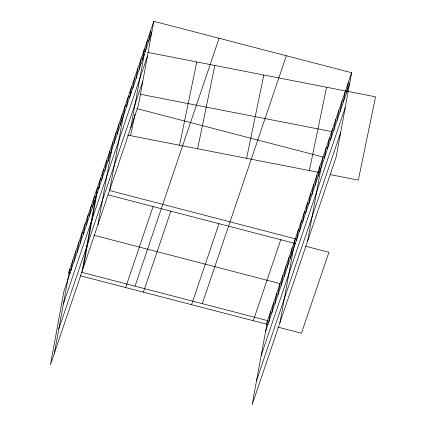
<?xml version="1.0" encoding="UTF-8"?>
<svg xmlns="http://www.w3.org/2000/svg" width="426" height="426" viewBox="0 0 426 426"><rect width="100%" height="100%" fill="white"/><g stroke="black" fill="none" stroke-linecap="round" stroke-linejoin="round"><path stroke-width="0.64" d="M54.336 353.276L69.763 269.2L71.632 269.685M70.908 270.686L72.846 260.11M73.986 261.596L75.929 251.02M77.069 252.506L79.012 241.931M80.152 243.416L82.09 232.841M83.235 234.327L85.173 223.751M86.313 225.237L88.257 214.661M89.396 216.147L91.34 205.572M92.479 207.057L94.418 196.482M82.069 271.469L97.501 187.392L99.364 187.877M83.299 267.837L96.793 194.336M98.64 188.878L100.584 178.302M101.723 179.788L103.667 169.213M104.807 170.698L106.745 160.123M107.89 161.608L109.828 151.033M110.968 152.519L112.911 141.943M97.916 224.736L111.404 151.235M114.051 143.429L115.994 132.853L117.949 133.226M117.134 134.339L119.072 123.764M120.217 125.249L122.156 114.674M109.807 189.666L125.239 105.584L127.102 106.069M126.474 106.798L128.412 96.223M129.648 97.432L131.586 86.856M132.821 88.065L134.765 77.489M135.995 78.704L137.939 68.123M139.174 69.337L141.112 58.761M142.348 59.97L144.286 49.395M130.771 127.821L144.265 54.32M145.522 50.603L147.465 40.028M148.695 41.242L150.639 30.667M81.579 272.267L267.576 320.624L252.144 404.7L336.194 156.8L351.626 72.724L153.813 21.3L138.381 105.376L50.444 364.752L63.932 291.251L151.874 31.875M268.715 322.109L270.659 311.534M271.799 313.019L273.742 302.444M274.882 303.93L276.82 293.354M277.965 294.84L279.903 284.264M281.043 285.75L282.986 275.175M284.126 276.66L286.07 266.085M287.209 267.571L289.147 256.995M290.292 258.481L292.231 247.905M279.882 322.892L295.314 238.816L109.312 190.465M296.453 240.301L298.397 229.726M299.537 231.211L301.475 220.636M302.614 222.122L304.558 211.546M305.698 213.032L307.641 202.456M308.781 203.942L310.719 193.367M311.864 194.852L313.802 184.277M314.942 185.763L316.885 175.187M318.025 176.673L319.969 166.097M307.62 241.089L323.046 157.008L137.05 108.657M324.282 158.222L326.225 147.641M327.456 148.855L329.399 138.28M330.635 139.488L332.573 128.913M333.808 130.122L335.752 119.546M336.982 120.76L338.926 110.185M340.161 111.394L342.099 100.818M343.335 102.027L345.273 91.452M346.508 92.666L348.452 82.09M130.585 135.686L135.021 114.211M179.564 145.239L196.775 61.94M197.627 148.765L214.842 65.46M246.606 158.312L263.822 75.013M309.367 170.554L326.577 87.25M153.813 21.3L68.575 272.704L70.503 273.204M63.373 304.031L147.423 56.131M58.788 329.021L142.832 81.121M125.633 287.539L153.083 206.562M135.042 286.165L219.092 38.271M143.397 292.156L170.853 211.179M191.567 304.675L219.023 223.703M202.297 303.653L286.347 55.753M253.294 320.725L280.745 239.747M266.388 324.127L351.626 72.724M265.638 331.199L349.682 83.299M261.186 355.454L345.23 107.554M256.596 380.445L340.646 132.545M143.557 51.557L145.511 51.94M147.801 52.387L375.556 96.803L358.346 180.107L330.262 174.628M129.776 92.202L131.73 92.58M140.197 94.231L331.673 131.575M127.72 135.127L319.814 172.594M96.031 191.732L97.959 192.232M108.124 194.874L295.516 243.587M305.793 246.26L328.915 252.272L301.464 333.244L277.699 327.067M82.303 232.218L84.231 232.718M93.864 235.221L280.116 283.641M80.029 275.681L268.066 324.564"/></g></svg>
